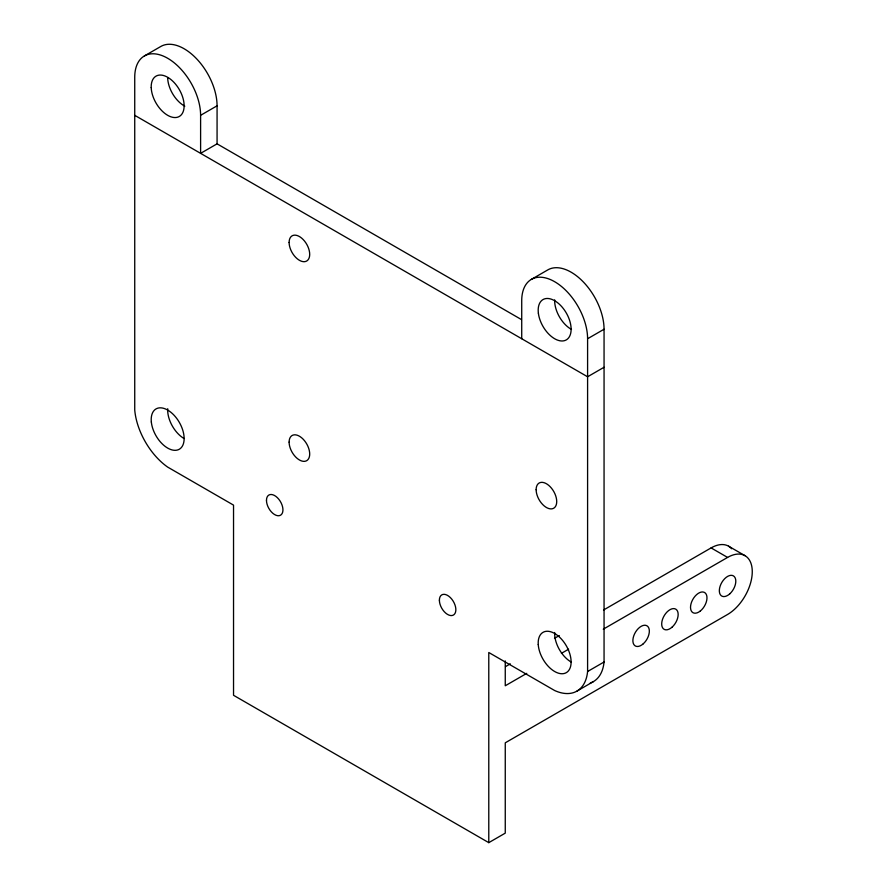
<?xml version="1.0" encoding="UTF-8"?>
<svg xmlns="http://www.w3.org/2000/svg" width="887" height="887" viewBox="0 0 887 887"><rect width="100%" height="100%" fill="white"/><g stroke="black" fill="none" stroke-linecap="round" stroke-linejoin="round"><path stroke-width="1.33" d="M144.381 55.959L160.846 46.457A46.579 26.887 60 0 1 196.737 58.93A46.579 26.887 60 0 1 217.071 105.808L217.071 143.838L521.412 319.553M217.071 143.838L200.606 153.351L200.606 115.321L217.071 105.808M531.368 279.394L547.833 269.881A46.579 26.887 60 0 1 583.724 282.365A46.579 26.887 60 0 1 604.058 329.232L604.058 662.001A52.4 30.258 60 0 1 590.287 683.012M603.526 610.023L711.097 547.911L727.573 557.424A34.937 20.168 -60 0 1 752.265 571.683A34.937 20.168 -60 0 1 727.573 614.469L505.257 742.818L505.257 833.137L488.781 842.65L488.781 652.499L554.652 690.529A52.4 30.258 60 0 0 587.593 671.514L587.593 338.745L604.058 329.232M604.058 367.262L587.593 376.775L134.735 115.321M505.523 666.603L510.302 663.842M554.519 638.307L559.309 635.558M526.767 673.355L505.257 685.773L505.257 660.926M561.427 653.342L568.6 649.195M603.26 629.193L727.573 557.424M587.593 671.514L604.058 662.001M576.949 691.106L593.414 681.593M728.571 546.181L745.036 555.694M488.781 842.65L233.536 695.286L233.536 505.124L167.665 467.094A52.4 30.258 60 0 1 134.735 410.049L134.735 77.291A46.579 26.887 60 0 1 167.665 58.265A46.579 26.887 60 0 1 200.606 115.321M521.722 338.745L521.722 300.715A46.579 26.887 60 0 1 554.652 281.7A46.579 26.887 60 0 1 587.593 338.745M184.041 438.522A23.284 13.449 60 0 1 167.71 408.73M571.361 662.145A23.284 13.449 60 0 1 554.674 632.52M711.097 547.911A34.937 20.168 -60 0 1 731.642 548.743M184.795 106.174A23.284 13.449 60 0 1 167.676 78.056M571.472 329.432A23.284 13.449 60 0 1 554.674 299.873M536.136 489.679A14.558 8.404 60 0 0 551.57 508.883A14.558 8.404 60 0 0 551.57 488.293A14.558 8.404 60 0 0 536.136 489.679M289.118 442.136A14.558 8.404 60 0 0 304.551 461.351A14.558 8.404 60 0 0 304.551 440.761A14.558 8.404 60 0 0 289.118 442.136M289.118 242.484A14.558 8.404 60 0 0 304.551 261.687A14.558 8.404 60 0 0 304.551 241.098A14.558 8.404 60 0 0 289.118 242.484M266.477 500.379A11.642 6.719 60 0 0 278.828 515.735A11.642 6.719 60 0 0 278.828 499.27A11.642 6.719 60 0 0 266.477 500.379M439.387 600.2A11.642 6.719 60 0 0 451.738 615.567A11.642 6.719 60 0 0 451.738 599.102A11.642 6.719 60 0 0 439.387 600.2M729.702 593.902A11.642 6.719 -60 0 0 733.394 575.863A11.642 6.719 -60 0 0 719.612 588.081A11.642 6.719 -60 0 0 729.702 593.902M700.176 611.121A11.642 6.719 -60 0 0 705.065 592.838A11.642 6.719 -60 0 0 691.017 603.792A11.642 6.719 -60 0 0 700.176 611.121M671.991 627.231A11.642 6.719 -60 0 0 675.805 609.169A11.642 6.719 -60 0 0 661.99 621.266A11.642 6.719 -60 0 0 671.991 627.231M643.241 643.818A11.642 6.719 -60 0 0 646.933 625.778A11.642 6.719 -60 0 0 633.163 637.986A11.642 6.719 -60 0 0 643.241 643.818M151.211 87.569A23.284 13.449 60 0 0 176.469 117.45A23.284 13.449 60 0 0 175.316 83.877A23.284 13.449 60 0 0 151.211 87.569M538.376 313.211A23.284 13.449 60 0 0 564.952 340.508A23.284 13.449 60 0 0 560.639 305.461A23.284 13.449 60 0 0 538.376 313.211M538.243 644.539A23.284 13.449 60 0 0 563.999 673.543A23.284 13.449 60 0 0 561.726 639.405A23.284 13.449 60 0 0 538.243 644.539M151.333 422.012A23.284 13.449 60 0 0 177.622 449.964A23.284 13.449 60 0 0 174.052 415.227A23.284 13.449 60 0 0 151.333 422.012"/></g></svg>
